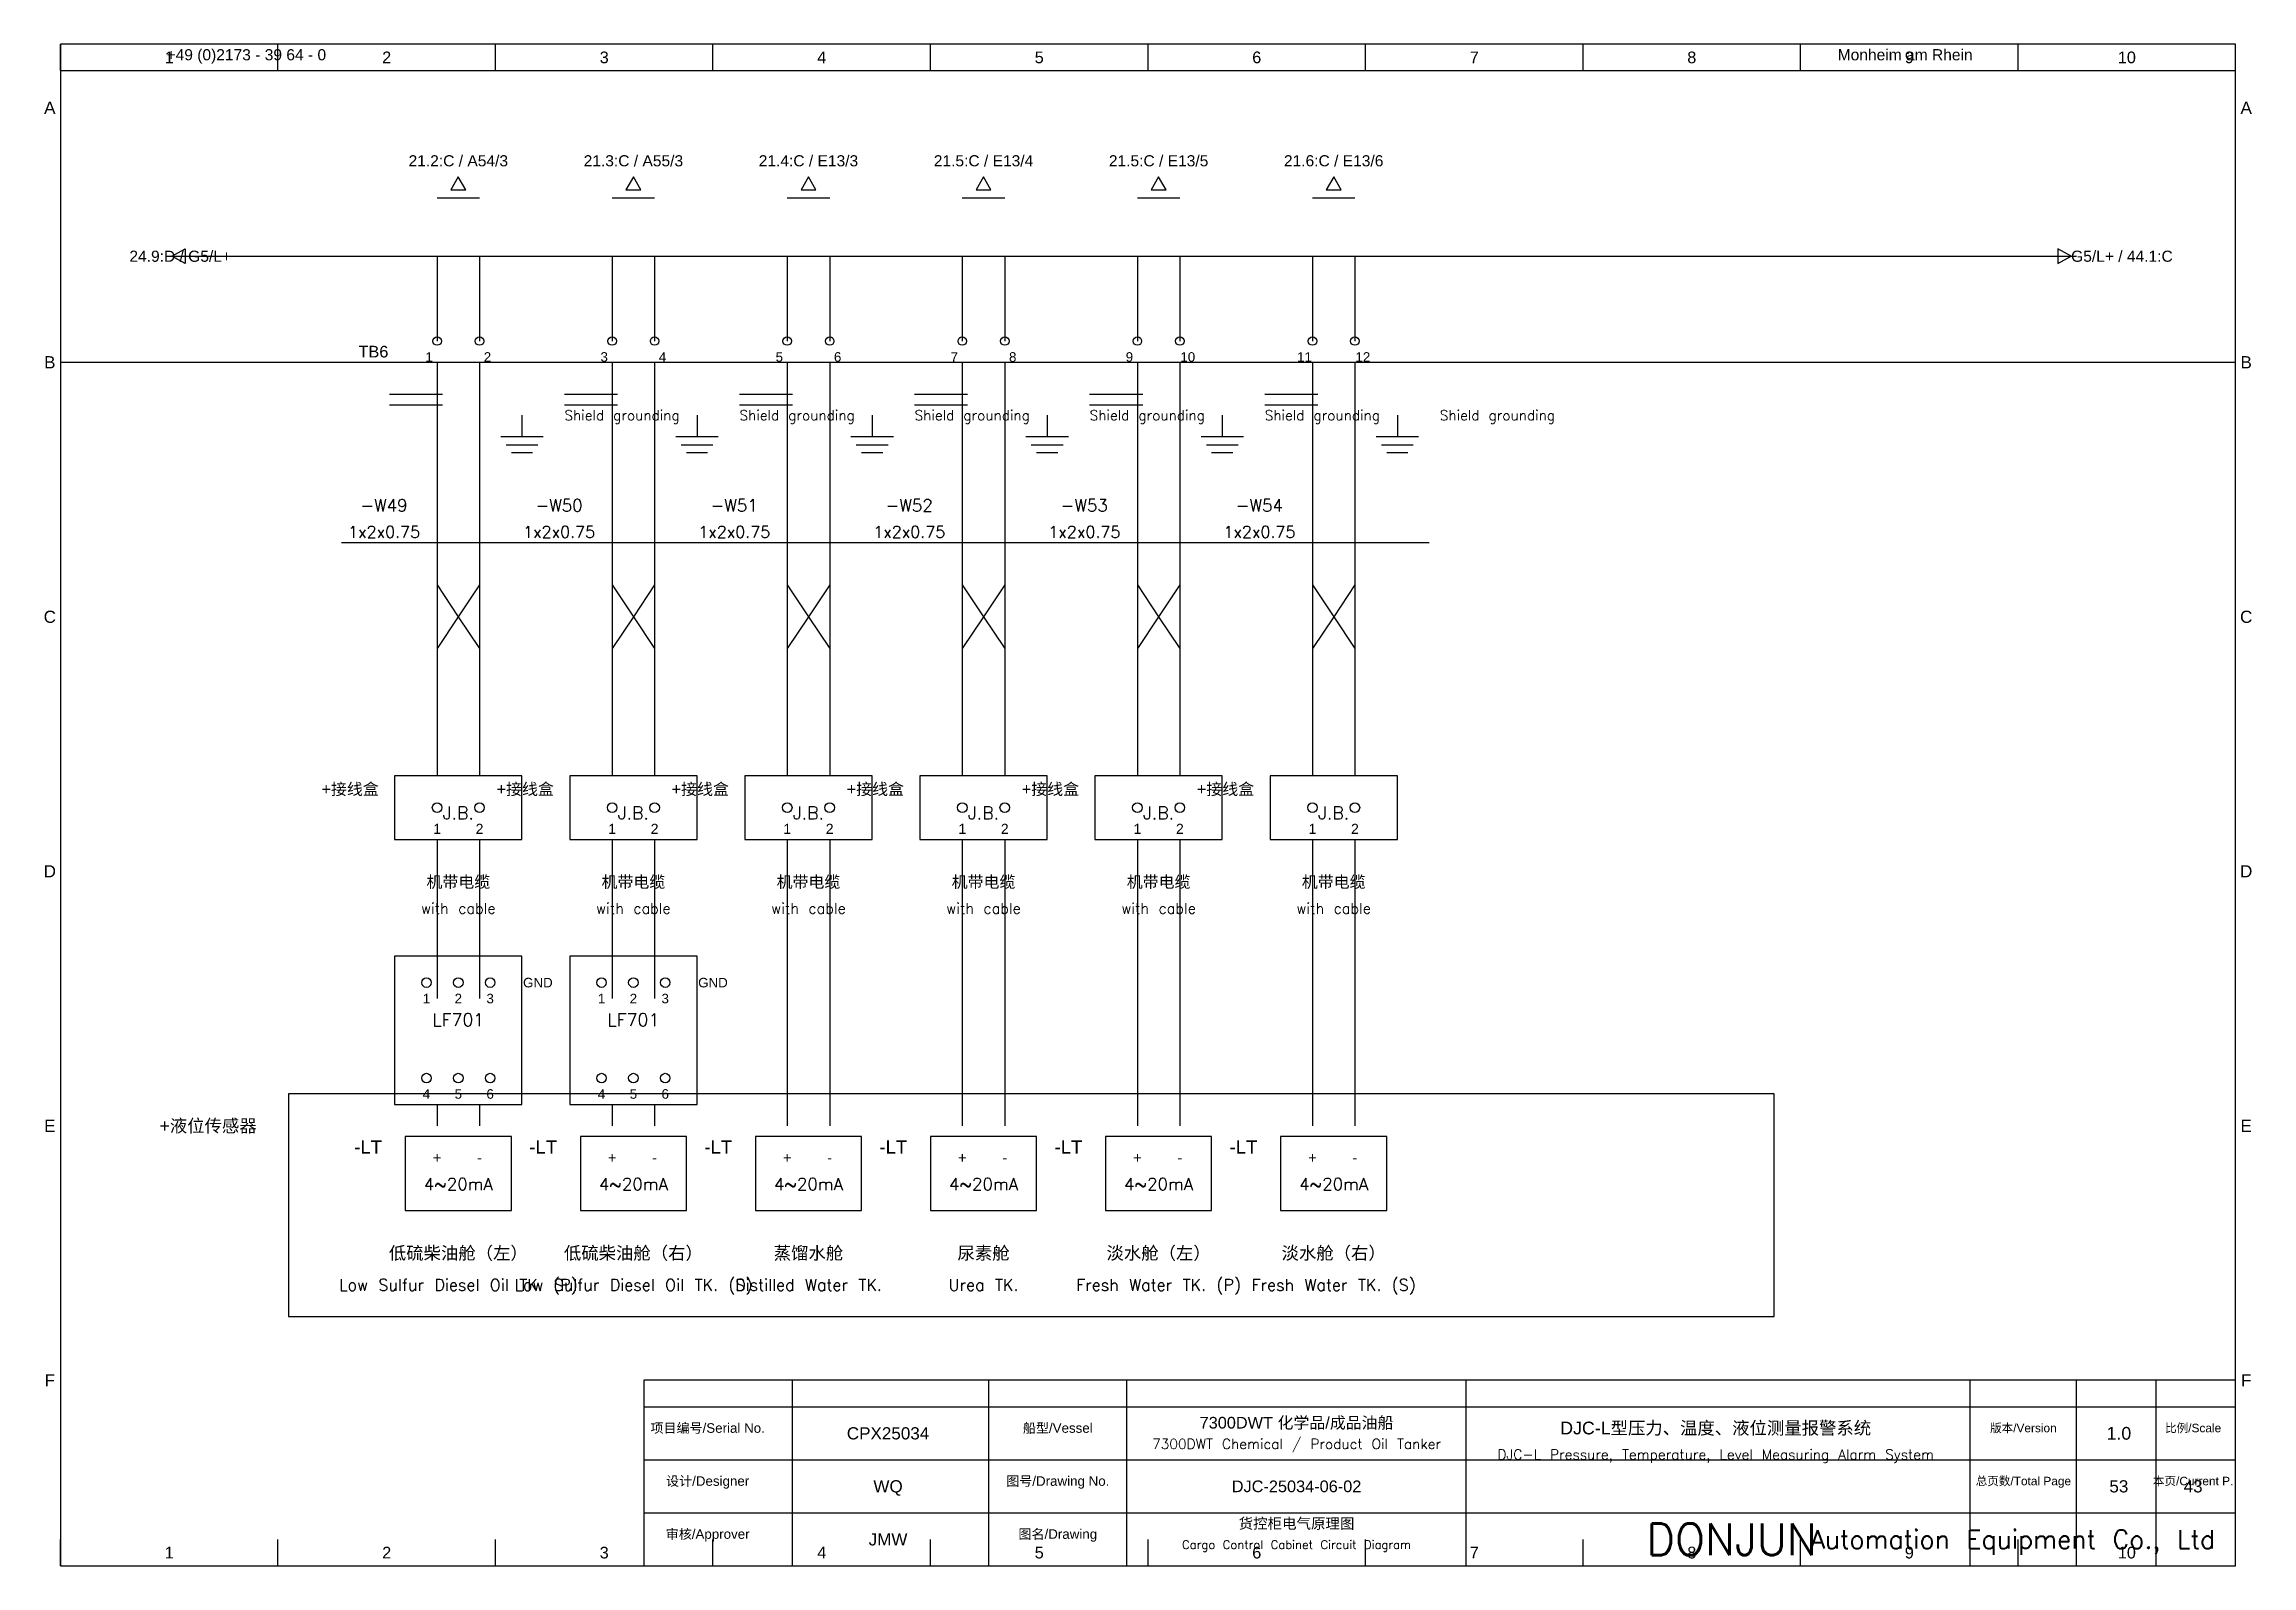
# Model space of a CAD drawing. Header units: millimetres. Extents: x 2 to 418, y 5 to 292.
import ezdxf
from ezdxf.enums import TextEntityAlignment as Align

# ---------------------------------------------------------------- set-up
doc = ezdxf.new("R2010")
doc.units = ezdxf.units.MM
for name, color, linetype in [('BORDER', 7, 'Continuous'), ('REFERENCE', 9, 'Continuous'), ('SYMBOL', 7, 'Continuous'), ('TERMINAL', 7, 'Continuous'), ('TEXT_CN', 7, 'Continuous'), ('TEXT_EN', 8, 'Continuous'), ('TITLE_BLOCK', 7, 'Continuous'), ('WIRE', 7, 'Continuous')]:
    doc.layers.add(name, color=color, linetype=linetype)
doc.styles.add('CN', font='Arial Unicode.ttf')
doc.styles.add('EN', font='txt.shx')

msp = doc.modelspace()

# ---------------------------------------------------------------- linework, layer by layer
at = {"layer": 'BORDER'}
for p, q in [((5, 287), (5, 292)), ((46, 287), (46, 292)), ((87, 287), (87, 292)), ((128, 287), (128, 292)), ((169, 287), (169, 292)), ((210, 287), (210, 292)), ((251, 287), (251, 292)), ((292, 287), (292, 292)), ((333, 287), (333, 292)), ((374, 287), (374, 292)), ((415, 287), (415, 292)), ((5, 287), (415, 287)), ((5, 5), (5, 10)), ((46, 5), (46, 10)), ((87, 5), (87, 10)), ((128, 5), (128, 10)), ((169, 5), (169, 10)), ((210, 5), (210, 10)), ((251, 5), (251, 10)), ((292, 5), (292, 10)), ((333, 5), (333, 10)), ((374, 5), (374, 10)), ((415, 5), (415, 10))]:
    msp.add_line(p, q, dxfattribs=at)
msp.add_lwpolyline([(5, 5), (415, 5), (415, 292), (5, 292), (5, 5)], dxfattribs=at)
at = {"layer": 'REFERENCE'}
msp.add_line((5, 232), (415, 232), dxfattribs=at)
msp.add_lwpolyline([(48, 52), (328, 52), (328, 94), (48, 94), (48, 52)], dxfattribs=at)
at = {"layer": 'SYMBOL'}
for p, q in [((67, 226), (77, 226)), ((100, 226), (110, 226)), ((133, 226), (143, 226)), ((166, 226), (176, 226)), ((199, 226), (209, 226)), ((232, 226), (242, 226)), ((67, 224), (77, 224)), ((92, 222), (92, 218)), ((100, 224), (110, 224)), ((125, 222), (125, 218)), ((133, 224), (143, 224)), ((158, 222), (158, 218)), ((166, 224), (176, 224)), ((191, 222), (191, 218)), ((199, 224), (209, 224)), ((224, 222), (224, 218)), ((232, 224), (242, 224)), ((257, 222), (257, 218)), ((88, 218), (96, 218)), ((89, 216.4), (95, 216.4)), ((121, 218), (129, 218)), ((122, 216.4), (128, 216.4)), ((154, 218), (162, 218)), ((155, 216.4), (161, 216.4)), ((187, 218), (195, 218)), ((188, 216.4), (194, 216.4)), ((220, 218), (228, 218)), ((221, 216.4), (227, 216.4)), ((253, 218), (261, 218)), ((254, 216.4), (260, 216.4)), ((90, 215), (94, 215)), ((123, 215), (127, 215)), ((156, 215), (160, 215)), ((189, 215), (193, 215)), ((222, 215), (226, 215)), ((255, 215), (259, 215)), ((76, 190), (80, 184)), ((84, 190), (80, 184)), ((109, 190), (113, 184)), ((117, 190), (113, 184)), ((142, 190), (146, 184)), ((150, 190), (146, 184)), ((175, 190), (179, 184)), ((183, 190), (179, 184)), ((208, 190), (212, 184)), ((216, 190), (212, 184)), ((241, 190), (245, 184)), ((249, 190), (245, 184)), ((80, 184), (76, 178)), ((80, 184), (84, 178)), ((113, 184), (109, 178)), ((113, 184), (117, 178)), ((146, 184), (142, 178)), ((146, 184), (150, 178)), ((179, 184), (175, 178)), ((179, 184), (183, 178)), ((212, 184), (208, 178)), ((212, 184), (216, 178)), ((245, 184), (241, 178)), ((245, 184), (249, 178))]:
    msp.add_line(p, q, dxfattribs=at)
for points in [[(68, 142), (92, 142), (92, 154), (68, 154), (68, 142)], [(101, 142), (125, 142), (125, 154), (101, 154), (101, 142)], [(134, 142), (158, 142), (158, 154), (134, 154), (134, 142)], [(167, 142), (191, 142), (191, 154), (167, 154), (167, 142)], [(200, 142), (224, 142), (224, 154), (200, 154), (200, 142)], [(233, 142), (257, 142), (257, 154), (233, 154), (233, 142)], [(68, 92), (92, 92), (92, 120), (68, 120), (68, 92)], [(101, 92), (125, 92), (125, 120), (101, 120), (101, 92)], [(70, 72), (90, 72), (90, 86), (70, 86), (70, 72)], [(103, 72), (123, 72), (123, 86), (103, 86), (103, 72)], [(136, 72), (156, 72), (156, 86), (136, 86), (136, 72)], [(169, 72), (189, 72), (189, 86), (169, 86), (169, 72)], [(202, 72), (222, 72), (222, 86), (202, 86), (202, 72)], [(235, 72), (255, 72), (255, 86), (235, 86), (235, 72)]]:
    msp.add_lwpolyline(points, dxfattribs=at)
at = {"layer": 'TERMINAL'}
for centre, radius in [((76, 236), 0.8), ((84, 236), 0.8), ((109, 236), 0.8), ((117, 236), 0.8), ((142, 236), 0.8), ((150, 236), 0.8), ((175, 236), 0.8), ((183, 236), 0.8), ((208, 236), 0.8), ((216, 236), 0.8), ((241, 236), 0.8), ((249, 236), 0.8), ((76, 148), 0.9), ((84, 148), 0.9), ((109, 148), 0.9), ((117, 148), 0.9), ((142, 148), 0.9), ((150, 148), 0.9), ((175, 148), 0.9), ((183, 148), 0.9), ((208, 148), 0.9), ((216, 148), 0.9), ((241, 148), 0.9), ((249, 148), 0.9), ((74, 115), 0.9), ((80, 115), 0.9), ((86, 115), 0.9), ((107, 115), 0.9), ((113, 115), 0.9), ((119, 115), 0.9), ((74, 97), 0.9), ((80, 97), 0.9), ((86, 97), 0.9), ((107, 97), 0.9), ((113, 97), 0.9), ((119, 97), 0.9)]:
    msp.add_circle(centre, radius, dxfattribs=at)
at = {"layer": 'TITLE_BLOCK'}
for p, q in [((143, 5), (143, 40)), ((180, 5), (180, 40)), ((206, 5), (206, 40)), ((270, 5), (270, 40)), ((365, 5), (365, 40)), ((385, 5), (385, 40)), ((400, 5), (400, 40)), ((115, 35), (415, 35)), ((115, 25), (415, 25)), ((115, 15), (415, 15))]:
    msp.add_line(p, q, dxfattribs=at)
msp.add_lwpolyline([(115, 5), (415, 5), (415, 40), (115, 40), (115, 5)], dxfattribs=at)
at = {"layer": 'WIRE'}
for p, q in [((76, 263), (84, 263)), ((109, 263), (117, 263)), ((142, 263), (150, 263)), ((175, 263), (183, 263)), ((208, 263), (216, 263)), ((241, 263), (249, 263)), ((25, 252), (385, 252)), ((26, 252), (34, 252)), ((76, 252), (76, 236)), ((84, 252), (84, 236)), ((109, 252), (109, 236)), ((117, 252), (117, 236)), ((142, 252), (142, 236)), ((150, 252), (150, 236)), ((175, 252), (175, 236)), ((183, 252), (183, 236)), ((208, 252), (208, 236)), ((216, 252), (216, 236)), ((241, 252), (241, 236)), ((249, 252), (249, 236)), ((376, 252), (384, 252)), ((76, 232), (76, 154)), ((84, 232), (84, 154)), ((109, 232), (109, 154)), ((117, 232), (117, 154)), ((142, 232), (142, 154)), ((150, 232), (150, 154)), ((175, 232), (175, 154)), ((183, 232), (183, 154)), ((208, 232), (208, 154)), ((216, 232), (216, 154)), ((241, 232), (241, 154)), ((249, 232), (249, 154)), ((58, 198), (98, 198)), ((91, 198), (131, 198)), ((124, 198), (164, 198)), ((157, 198), (197, 198)), ((190, 198), (230, 198)), ((223, 198), (263, 198)), ((76, 142), (76, 112)), ((84, 142), (84, 112)), ((109, 142), (109, 112)), ((117, 142), (117, 112)), ((142, 142), (142, 88)), ((150, 142), (150, 88)), ((175, 142), (175, 88)), ((183, 142), (183, 88)), ((208, 142), (208, 88)), ((216, 142), (216, 88)), ((241, 142), (241, 88)), ((249, 142), (249, 88)), ((76, 92), (76, 88)), ((84, 92), (84, 88)), ((109, 92), (109, 88)), ((117, 92), (117, 88))]:
    msp.add_line(p, q, dxfattribs=at)
for points in [[(80, 267), (78.6, 264.5), (81.4, 264.5), (80, 267)], [(113, 267), (111.6, 264.5), (114.4, 264.5), (113, 267)], [(146, 267), (144.6, 264.5), (147.4, 264.5), (146, 267)], [(179, 267), (177.6, 264.5), (180.4, 264.5), (179, 267)], [(212, 267), (210.6, 264.5), (213.4, 264.5), (212, 267)], [(245, 267), (243.6, 264.5), (246.4, 264.5), (245, 267)], [(26, 252), (28.5, 253.4), (28.5, 250.6), (26, 252)], [(384, 252), (381.5, 253.4), (381.5, 250.6), (384, 252)]]:
    msp.add_lwpolyline(points, dxfattribs=at)

# ---------------------------------------------------------------- texts
at = {"layer": 'REFERENCE', "style": 'CN'}
for s, height, p in [('1', 2.2, (25.5, 289.5)), ('2', 2.2, (66.5, 289.5)), ('3', 2.2, (107.5, 289.5)), ('4', 2.2, (148.5, 289.5)), ('5', 2.2, (189.5, 289.5)), ('6', 2.2, (230.5, 289.5)), ('7', 2.2, (271.5, 289.5)), ('8', 2.2, (312.5, 289.5)), ('9', 2.2, (353.5, 289.5)), ('10', 2.2, (394.5, 289.5)), ('A', 2.3, (3, 280)), ('A', 2.3, (417, 280)), ('21.2:C / A54/3', 2.1, (80, 270)), ('21.3:C / A55/3', 2.1, (113, 270)), ('21.4:C / E13/3', 2.1, (146, 270)), ('21.5:C / E13/4', 2.1, (179, 270)), ('21.5:C / E13/5', 2.1, (212, 270)), ('21.6:C / E13/6', 2.1, (245, 270)), ('B', 2.3, (3, 232)), ('TB6', 2.2, (64, 234)), ('B', 2.3, (417, 232)), ('C', 2.3, (3, 184)), ('C', 2.3, (417, 184)), ('D', 2.3, (3, 136)), ('D', 2.3, (417, 136)), ('E', 2.3, (3, 88)), ('E', 2.3, (417, 88)), ('F', 2.3, (3, 40)), ('F', 2.3, (417, 40)), ('1', 2.2, (25.5, 7.5)), ('2', 2.2, (66.5, 7.5)), ('3', 2.2, (107.5, 7.5)), ('4', 2.2, (148.5, 7.5)), ('5', 2.2, (189.5, 7.5)), ('6', 2.2, (230.5, 7.5)), ('7', 2.2, (271.5, 7.5)), ('8', 2.2, (312.5, 7.5)), ('9', 2.2, (353.5, 7.5)), ('10', 2.2, (394.5, 7.5))]:
    msp.add_text(s, height=height, dxfattribs=at).set_placement(p, align=Align.MIDDLE_CENTER)
for s, p in [('+49 (0)2173 - 39 64 - 0', (25, 290)), ('Monheim am Rhein', (340, 290)), ('24.9:D / G5/L+', (18, 252)), ('G5/L+ / 44.1:C', (384, 252))]:
    msp.add_text(s, height=2.1, dxfattribs=at).set_placement(p, align=Align.MIDDLE_LEFT)
at = {"layer": 'TERMINAL', "style": 'CN'}
for s, height, p in [('1', 1.8, (74.5, 233)), ('2', 1.8, (85.5, 233)), ('3', 1.8, (107.5, 233)), ('4', 1.8, (118.5, 233)), ('5', 1.8, (140.5, 233)), ('6', 1.8, (151.5, 233)), ('7', 1.8, (173.5, 233)), ('8', 1.8, (184.5, 233)), ('9', 1.8, (206.5, 233)), ('10', 1.8, (217.5, 233)), ('11', 1.8, (239.5, 233)), ('12', 1.8, (250.5, 233)), ('1', 1.9, (76, 144)), ('2', 1.9, (84, 144)), ('1', 1.9, (109, 144)), ('2', 1.9, (117, 144)), ('1', 1.9, (142, 144)), ('2', 1.9, (150, 144)), ('1', 1.9, (175, 144)), ('2', 1.9, (183, 144)), ('1', 1.9, (208, 144)), ('2', 1.9, (216, 144)), ('1', 1.9, (241, 144)), ('2', 1.9, (249, 144)), ('1', 1.8, (74, 112)), ('2', 1.8, (80, 112)), ('3', 1.8, (86, 112)), ('GND', 1.8, (95, 115)), ('1', 1.8, (107, 112)), ('2', 1.8, (113, 112)), ('3', 1.8, (119, 112)), ('GND', 1.8, (128, 115)), ('4', 1.8, (74, 94)), ('5', 1.8, (80, 94)), ('6', 1.8, (86, 94)), ('4', 1.8, (107, 94)), ('5', 1.8, (113, 94)), ('6', 1.8, (119, 94))]:
    msp.add_text(s, height=height, dxfattribs=at).set_placement(p, align=Align.MIDDLE_CENTER)
at = {"layer": 'TEXT_CN', "style": 'CN'}
for s, height, p in [('+接线盒', 2.2, (65, 151.5)), ('+接线盒', 2.2, (98, 151.5)), ('+接线盒', 2.2, (131, 151.5)), ('+接线盒', 2.2, (164, 151.5)), ('+接线盒', 2.2, (197, 151.5)), ('+接线盒', 2.2, (230, 151.5)), ('+液位传感器', 2.4, (42, 88))]:
    msp.add_text(s, height=height, dxfattribs=at).set_placement(p, align=Align.MIDDLE_RIGHT)
for s, height, p in [('机带电缆', 2.2, (80, 134)), ('机带电缆', 2.2, (113, 134)), ('机带电缆', 2.2, (146, 134)), ('机带电缆', 2.2, (179, 134)), ('机带电缆', 2.2, (212, 134)), ('机带电缆', 2.2, (245, 134)), ('-LT', 2.5, (63, 84)), ('-LT', 2.5, (96, 84)), ('-LT', 2.5, (129, 84)), ('-LT', 2.5, (162, 84)), ('-LT', 2.5, (195, 84)), ('-LT', 2.5, (228, 84)), ('+', 2, (76, 82)), ('-', 2, (84, 82)), ('+', 2, (109, 82)), ('-', 2, (117, 82)), ('+', 2, (142, 82)), ('-', 2, (150, 82)), ('+', 2, (175, 82)), ('-', 2, (183, 82)), ('+', 2, (208, 82)), ('-', 2, (216, 82)), ('+', 2, (241, 82)), ('-', 2, (249, 82)), ('低硫柴油舱（左）', 2.4, (80, 64)), ('低硫柴油舱（右）', 2.4, (113, 64)), ('蒸馏水舱', 2.4, (146, 64)), ('尿素舱', 2.4, (179, 64)), ('淡水舱（左）', 2.4, (212, 64)), ('淡水舱（右）', 2.4, (245, 64)), ('7300DWT 化学品/成品油船', 2.2, (238, 32)), ('项目编号/Serial No.', 1.8, (127, 31)), ('CPX25034', 2.3, (161, 30)), ('船型/Vessel', 1.8, (193, 31)), ('DJC-L型压力、温度、液位测量报警系统', 2.4, (317, 31)), ('版本/Version', 1.6, (375, 31)), ('1.0', 2.4, (393, 30)), ('比例/Scale', 1.6, (407, 31)), ('设计/Designer', 1.8, (127, 21)), ('WQ', 2.3, (161, 20)), ('图号/Drawing No.', 1.8, (193, 21)), ('DJC-25034-06-02', 2.2, (238, 20)), ('总页数/Total Page', 1.6, (375, 21)), ('53', 2.3, (393, 20)), ('本页/Current P.', 1.6, (407, 21)), ('43', 2.3, (407, 20)), ('货控柜电气原理图', 2, (238, 13)), ('审核/Approver', 1.8, (127, 11)), ('JMW', 2.3, (161, 10)), ('图名/Drawing', 1.8, (193, 11))]:
    msp.add_text(s, height=height, dxfattribs=at).set_placement(p, align=Align.MIDDLE_CENTER)
at = {"layer": 'TEXT_EN', "style": 'EN'}
for p in [(100, 222), (133, 222), (166, 222), (199, 222), (232, 222), (265, 222)]:
    msp.add_text('Shield grounding', height=1.9, dxfattribs=at).set_placement(p, align=Align.MIDDLE_LEFT)
for s, height, p in [('-W49', 2.3, (66, 205)), ('-W50', 2.3, (99, 205)), ('-W51', 2.3, (132, 205)), ('-W52', 2.3, (165, 205)), ('-W53', 2.3, (198, 205)), ('-W54', 2.3, (231, 205)), ('1x2x0.75', 2.2, (66, 200)), ('1x2x0.75', 2.2, (99, 200)), ('1x2x0.75', 2.2, (132, 200)), ('1x2x0.75', 2.2, (165, 200)), ('1x2x0.75', 2.2, (198, 200)), ('1x2x0.75', 2.2, (231, 200)), ('J.B.', 2.4, (80, 147)), ('J.B.', 2.4, (113, 147)), ('J.B.', 2.4, (146, 147)), ('J.B.', 2.4, (179, 147)), ('J.B.', 2.4, (212, 147)), ('J.B.', 2.4, (245, 147)), ('with cable', 2, (80, 129)), ('with cable', 2, (113, 129)), ('with cable', 2, (146, 129)), ('with cable', 2, (179, 129)), ('with cable', 2, (212, 129)), ('with cable', 2, (245, 129)), ('LF701', 2.4, (80, 108)), ('LF701', 2.4, (113, 108)), ('4~20mA', 2.3, (80, 77)), ('4~20mA', 2.3, (113, 77)), ('4~20mA', 2.3, (146, 77)), ('4~20mA', 2.3, (179, 77)), ('4~20mA', 2.3, (212, 77)), ('4~20mA', 2.3, (245, 77)), ('Low Sulfur Diesel Oil TK. (P)', 2.2, (80, 58)), ('Low Sulfur Diesel Oil TK. (S)', 2.2, (113, 58)), ('Distilled Water TK.', 2.2, (146, 58)), ('Urea TK.', 2.2, (179, 58)), ('Fresh Water TK. (P)', 2.2, (212, 58)), ('Fresh Water TK. (S)', 2.2, (245, 58)), ('7300DWT Chemical / Product Oil Tanker', 1.9, (238, 28)), ('DJC-L Pressure, Temperature, Level Measuring Alarm System', 1.9, (317, 26)), ('Cargo Control Cabinet Circuit Diagram', 1.6, (238, 9))]:
    msp.add_text(s, height=height, dxfattribs=at).set_placement(p, align=Align.MIDDLE_CENTER)
at = {"layer": 'TITLE_BLOCK', "style": 'EN'}
for s, height, p in [('DONJUN', 6, (320, 10)), ('Automation Equipment Co., Ltd', 3.5, (373, 10))]:
    msp.add_text(s, height=height, dxfattribs=at).set_placement(p, align=Align.MIDDLE_CENTER)

doc.saveas('drawing.dxf')
